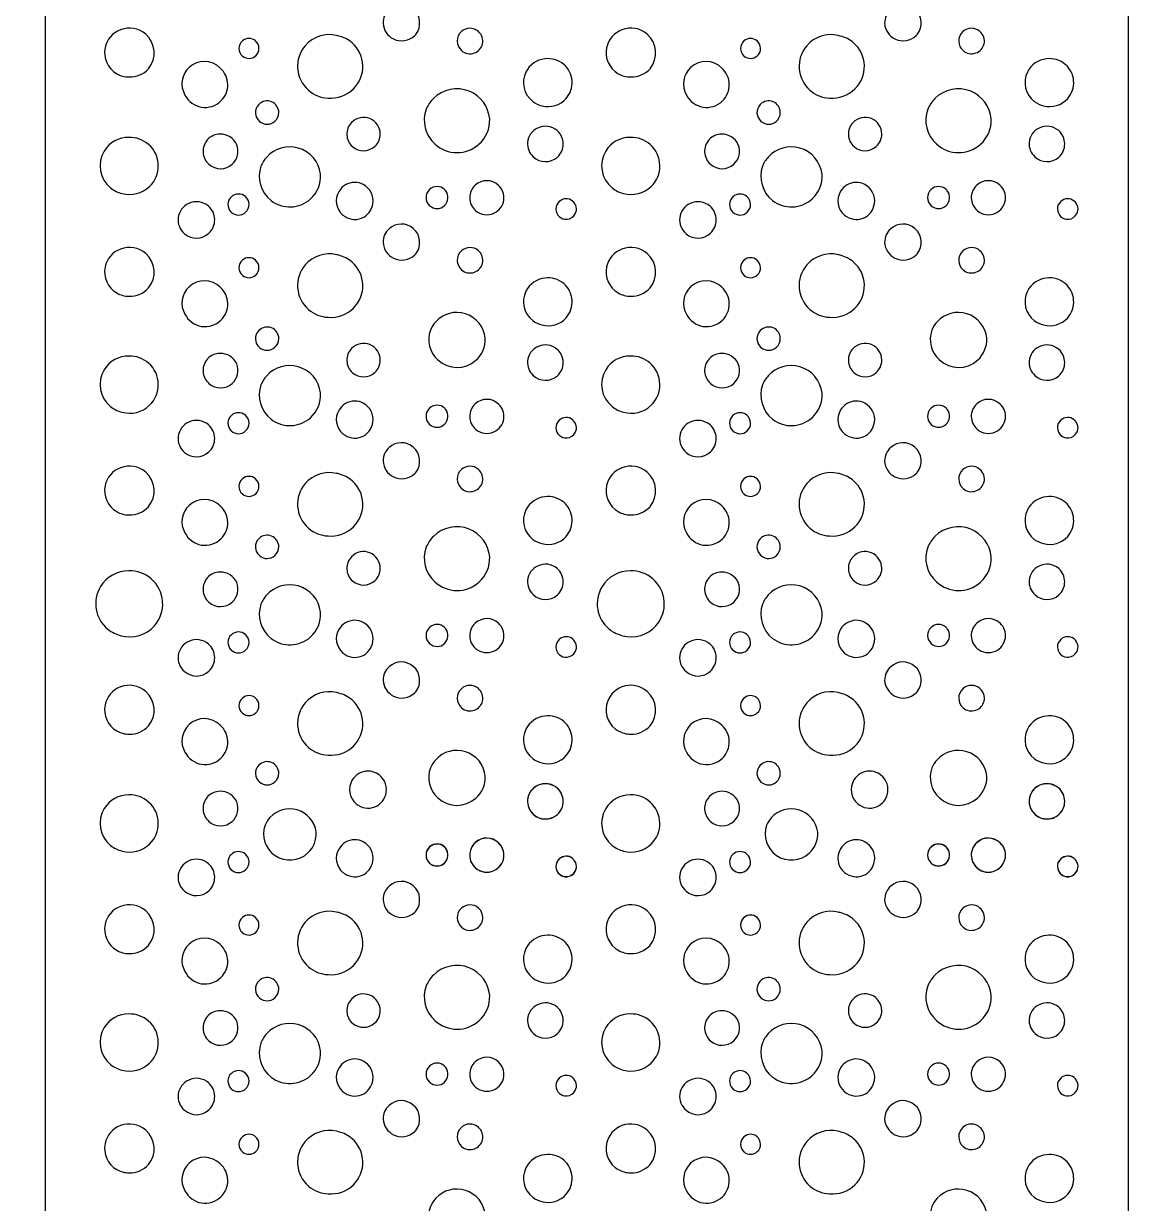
# Model space of a CAD drawing. Header units: millimetres. Extents: x -250 to 750, y -1000 to 1000.
# Drawn here: x 240 to 750, y -13 to 531 of the extents above; entities that cross this region are included whole.
import ezdxf

# ---------------------------------------------------------------- set-up
doc = ezdxf.new("R2010")
doc.units = ezdxf.units.MM
doc.layers.add('Image', color=70, linetype='Continuous')

msp = doc.modelspace()

# ---------------------------------------------------------------- linework, layer by layer
at = {"layer": 'Image'}
msp.add_line((250, 1000), (250, -1000), dxfattribs=at)
msp.add_lwpolyline([(250, 1000), (-250, 1000), (-250, -1000), (250, -1000), (750, -1000), (750, 1000)], close=True, dxfattribs=at)
for points in [[(421.02, 526.01, 0.405748), (419.89, 537.71, 0.3758), (408.75, 537.54, 0.214558), (405.96, 531.21, 0.27055), (410.73, 523.98, 0.316894), (420.54, 525.51, 0.018749), (420.99, 525.97, 0.004342)], [(652.54, 526.01, 0.405748), (651.41, 537.71, 0.3758), (640.27, 537.54, 0.214558), (637.48, 531.21, 0.27055), (642.25, 523.98, 0.316894), (652.06, 525.51, 0.018749), (652.5, 525.97, 0.004342)], [(297.67, 510.25, 0.405853), (296.39, 526.11, 0.279188), (284.69, 528.18, 0.258026), (277.61, 519.93, 0.32343), (283, 507.92, 0.132782), (288.7, 506.42, 0.219067), (297.64, 510.21, 0.002937)], [(449.95, 527.41, 0.382886), (442.07, 527.36, 0.448892), (442.16, 518.58, 0.274981), (448.1, 517.5, 0.258431), (451.86, 521.68, 0.280999)], [(529.19, 510.25, 0.405853), (527.91, 526.11, 0.279188), (516.21, 528.18, 0.258026), (509.13, 519.93, 0.32343), (514.52, 507.92, 0.132782), (520.21, 506.42, 0.219067), (529.16, 510.21, 0.002937)], [(681.47, 527.41, 0.382886), (673.59, 527.36, 0.448892), (673.68, 518.58, 0.274981), (679.62, 517.5, 0.258431), (683.38, 521.68, 0.280999)], [(341.08, 516.04, 0.375812), (347.18, 516.2, 0.447222), (347.08, 523.07, 0.375373), (340.99, 523.05, 0.452768), (341.02, 516.1, 0.005603)], [(392.26, 500.91, 0.438656), (391.61, 522.17, 0.120095), (385.49, 525.31, 0.014466), (384.52, 525.57, 0.28048), (370, 520.85, 0.411899), (371.48, 500.31, 0.170578), (380.53, 496.7, 0.213874)], [(572.6, 516.04, 0.375812), (578.7, 516.2, 0.447222), (578.6, 523.07, 0.375373), (572.51, 523.05, 0.452768), (572.54, 516.1, 0.005603)], [(623.78, 500.91, 0.438656), (623.13, 522.17, 0.120095), (617.01, 525.31, 0.014466), (616.04, 525.57, 0.28048), (601.52, 520.85, 0.411899), (603, 500.31, 0.170578), (612.05, 496.7, 0.213874)], [(330.8, 510.53, 0.404601), (316.39, 510.81, 0.350497), (314.5, 498.07, 0.505959), (331.12, 495.37, 0.432637)], [(480.63, 514.77, 0.258414), (471.88, 508.71, 0.358384), (475.05, 495.14, 0.107007), (479.27, 493.16, 0.28418), (490.44, 496.49, 0.421069), (489.34, 512.25, 0.213685)], [(562.31, 510.53, 0.404601), (547.91, 510.81, 0.350497), (546.02, 498.07, 0.505959), (562.64, 495.37, 0.432637)], [(712.15, 514.77, 0.258414), (703.39, 508.71, 0.358384), (706.57, 495.14, 0.107007), (710.79, 493.16, 0.28418), (721.96, 496.49, 0.421069), (720.86, 512.25, 0.213685)], [(429.86, 475.54, 0.387942), (450.19, 475.37, 0.222596), (455.16, 487.08, 0.281722), (445.7, 499.85, 0.302068), (429.15, 496.46, 0.097168), (425.9, 491.59, 0.311024)], [(661.37, 475.54, 0.387942), (681.71, 475.37, 0.222596), (686.68, 487.08, 0.281722), (677.22, 499.85, 0.302068), (660.67, 496.46, 0.097168), (657.42, 491.59, 0.311024)], [(357.81, 489.99, 0.303753), (354.47, 494.96, 0.30743), (348.53, 493.72, 0.429304), (348.87, 485.93, 0.379896), (356.04, 486, 0.212097)], [(589.32, 489.99, 0.303753), (585.99, 494.96, 0.30743), (580.05, 493.72, 0.429304), (580.39, 485.93, 0.379896), (587.55, 486, 0.212097)], [(404.65, 480.08, 0.303753), (399.87, 487.21, 0.30743), (391.37, 485.43, 0.429304), (391.85, 474.28, 0.379896), (402.11, 474.37, 0.212097)], [(636.17, 480.08, 0.303753), (631.39, 487.21, 0.30743), (622.88, 485.43, 0.429304), (623.36, 474.28, 0.379896), (633.63, 474.37, 0.212097)], [(324.93, 477.54, 0.417496), (325.56, 466.12, 0.381505), (336.32, 466.17, 0.315493), (338.4, 475.16, 0.301126), (330.7, 480.05, 0.197071), (324.96, 477.57, 0.002875)], [(475.23, 469.64, 0.393942), (486.4, 469.47, 0.448353), (486.31, 481.65, 0.303845), (477.26, 482.83, 0.268791), (472.67, 476.18, 0.229137)], [(556.45, 477.54, 0.417496), (557.08, 466.12, 0.381505), (567.84, 466.17, 0.315493), (569.92, 475.16, 0.301126), (562.22, 480.05, 0.197071), (556.47, 477.57, 0.002875)], [(706.75, 469.64, 0.393942), (717.92, 469.47, 0.448353), (717.83, 481.65, 0.303845), (708.78, 482.83, 0.268791), (704.19, 476.18, 0.229137)], [(288.56, 478.55, 0.263651), (277.23, 472.25, 0.375584), (280.17, 455.23, 0.113235), (285.46, 452.65, 0.264025), (298.13, 455.84, 0.439408), (297.73, 475.25, 0.189252), (288.63, 478.55, -0.000704)], [(377.07, 461.55, 0.301802), (366.8, 473.62, 0.285568), (352.23, 469.49, 0.088132), (349.56, 465.26, 0.321694), (354.21, 449.45, 0.364456), (372.45, 450.11, 0.22902), (377.08, 461.5, 0.002917)], [(520.08, 478.55, 0.263651), (508.75, 472.25, 0.375584), (511.69, 455.23, 0.113235), (516.98, 452.65, 0.264025), (529.65, 455.84, 0.439408), (529.24, 475.25, 0.189252), (520.15, 478.55, -0.000704)], [(608.59, 461.55, 0.301802), (598.32, 473.62, 0.285568), (583.75, 469.49, 0.088132), (581.08, 465.26, 0.321694), (585.73, 449.45, 0.364456), (603.97, 450.11, 0.22902), (608.6, 461.5, 0.002917)], [(392.71, 457.77, 0.255305), (385.6, 453.66, 0.371104), (387.44, 442.67, 0.272456), (396.03, 441.26, 0.266615), (401.28, 448, 0.314225), (396.83, 456.75, 0.1246), (392.73, 457.77, 0.001235)], [(459.22, 456.41, 0.394045), (448.47, 456.49, 0.448452), (448.65, 444.78, 0.293825), (457.1, 443.58, 0.263468), (461.68, 449.69, 0.244622)], [(624.23, 457.77, 0.255305), (617.12, 453.66, 0.371104), (618.96, 442.67, 0.272456), (627.55, 441.26, 0.266615), (632.79, 448, 0.314225), (628.35, 456.75, 0.1246), (624.25, 457.77, 0.001235)], [(690.74, 456.41, 0.394045), (679.99, 456.49, 0.448452), (680.17, 444.78, 0.293825), (688.61, 443.58, 0.263468), (693.2, 449.69, 0.244622)], [(335.88, 444.03, 0.392992), (342.5, 444, 0.447221), (342.39, 451.21, 0.381515), (335.91, 451.12, 0.421546), (335.73, 444.17, 0.011836)], [(434.32, 454.49, 0.392996), (427.38, 454.49, 0.441244), (427.45, 447, 0.387246), (434.31, 447.06, 0.38659), (434.87, 453.88, 0.042335)], [(567.4, 444.03, 0.392992), (574.02, 444, 0.447221), (573.91, 451.21, 0.381515), (567.43, 451.12, 0.421546), (567.25, 444.17, 0.011836)], [(665.84, 454.49, 0.392996), (658.9, 454.49, 0.441244), (658.97, 447, 0.387246), (665.83, 447.06, 0.38659), (666.39, 453.88, 0.042335)], [(314.3, 434.1, 0.382434), (325.55, 434.33, 0.442321), (325.39, 446.75, 0.299131), (316.22, 448.07, 0.263105), (311.37, 441.49, 0.254585)], [(490.86, 440.75, 0.255387), (494.66, 443.25, 0.359751), (493.45, 449.16, 0.370124), (487.26, 448.97, 0.447229), (487.34, 441.92, 0.196543), (490.84, 440.75, 0.001122)], [(545.82, 434.1, 0.382434), (557.07, 434.33, 0.442321), (556.91, 446.75, 0.299131), (547.74, 448.07, 0.263105), (542.89, 441.49, 0.254585)], [(722.38, 440.75, 0.255387), (726.18, 443.25, 0.359751), (724.97, 449.16, 0.370124), (718.78, 448.97, 0.447229), (718.85, 441.92, 0.196543), (722.36, 440.75, 0.001122)], [(421.02, 424.84, 0.405748), (419.89, 436.53, 0.3758), (408.75, 436.37, 0.214558), (405.96, 430.04, 0.27055), (410.73, 422.81, 0.316894), (420.54, 424.34, 0.018749), (420.99, 424.8, 0.004342)], [(652.54, 424.84, 0.405748), (651.41, 436.53, 0.3758), (640.27, 436.37, 0.214558), (637.48, 430.04, 0.27055), (642.25, 422.81, 0.316894), (652.06, 424.34, 0.018749), (652.5, 424.8, 0.004342)], [(297.67, 409.08, 0.405853), (296.39, 424.94, 0.279188), (284.69, 427, 0.258026), (277.61, 418.75, 0.32343), (283, 406.75, 0.132782), (288.7, 405.25, 0.219067), (297.64, 409.04, 0.002937)], [(392.26, 399.73, 0.438656), (391.61, 421, 0.120095), (385.49, 424.14, 0.014466), (384.52, 424.4, 0.28048), (370, 419.68, 0.411899), (371.48, 399.13, 0.170578), (380.53, 395.53, 0.213874)], [(449.95, 426.23, 0.382886), (442.07, 426.19, 0.448892), (442.16, 417.41, 0.274981), (448.1, 416.33, 0.258431), (451.86, 420.5, 0.280999)], [(529.19, 409.08, 0.405853), (527.91, 424.94, 0.279188), (516.21, 427, 0.258026), (509.13, 418.75, 0.32343), (514.52, 406.75, 0.132782), (520.21, 405.25, 0.219067), (529.16, 409.04, 0.002937)], [(623.78, 399.73, 0.438656), (623.13, 421, 0.120095), (617.01, 424.14, 0.014466), (616.04, 424.4, 0.28048), (601.52, 419.68, 0.411899), (603, 399.13, 0.170578), (612.05, 395.53, 0.213874)], [(681.47, 426.23, 0.382886), (673.59, 426.19, 0.448892), (673.68, 417.41, 0.274981), (679.62, 416.33, 0.258431), (683.38, 420.5, 0.280999)], [(341.08, 414.87, 0.375812), (347.18, 415.02, 0.447222), (347.08, 421.89, 0.375373), (340.99, 421.88, 0.452768), (341.02, 414.93, 0.005603)], [(572.6, 414.87, 0.375812), (578.7, 415.02, 0.447222), (578.6, 421.89, 0.375373), (572.51, 421.88, 0.452768), (572.54, 414.93, 0.005603)], [(330.8, 409.36, 0.404601), (316.39, 409.63, 0.350497), (314.5, 396.9, 0.505959), (331.12, 394.2, 0.432637)], [(480.63, 413.6, 0.258414), (471.88, 407.54, 0.358384), (475.05, 393.97, 0.107007), (479.27, 391.99, 0.28418), (490.44, 395.31, 0.421069), (489.34, 411.07, 0.213685)], [(562.31, 409.36, 0.404601), (547.91, 409.63, 0.350497), (546.02, 396.9, 0.505959), (562.64, 394.2, 0.432637)], [(712.15, 413.6, 0.258414), (703.39, 407.54, 0.358384), (706.57, 393.97, 0.107007), (710.79, 391.99, 0.28418), (721.96, 395.31, 0.421069), (720.86, 411.07, 0.213685)], [(431.25, 375.86, 0.388054), (448.83, 375.71, 0.221929), (453.12, 385.81, 0.301986), (443.93, 397.15, 0.291089), (430.23, 393.47, 0.086651), (427.8, 389.65, 0.309968), (431.21, 375.89, -0.00009)], [(662.77, 375.86, 0.388054), (680.34, 375.71, 0.221929), (684.64, 385.81, 0.301986), (675.45, 397.15, 0.291089), (661.75, 393.47, 0.086651), (659.31, 389.65, 0.309968), (662.73, 375.89, -0.00009)], [(357.81, 385.66, 0.303753), (354.47, 390.64, 0.30743), (348.53, 389.4, 0.429304), (348.87, 381.61, 0.379896), (356.04, 381.68, 0.212097)], [(589.32, 385.66, 0.303753), (585.99, 390.64, 0.30743), (580.05, 389.4, 0.429304), (580.39, 381.61, 0.379896), (587.55, 381.68, 0.212097)], [(404.65, 375.76, 0.303753), (399.87, 382.89, 0.30743), (391.37, 381.11, 0.429304), (391.85, 369.96, 0.379896), (402.11, 370.05, 0.212097)], [(475.23, 368.72, 0.393942), (486.4, 368.55, 0.448353), (486.31, 380.73, 0.303845), (477.26, 381.91, 0.268791), (472.67, 375.26, 0.229137)], [(636.17, 375.76, 0.303753), (631.39, 382.89, 0.30743), (622.88, 381.11, 0.429304), (623.36, 369.96, 0.379896), (633.63, 370.05, 0.212097)], [(706.75, 368.72, 0.393942), (717.92, 368.55, 0.448353), (717.83, 380.73, 0.303845), (708.78, 381.91, 0.268791), (704.19, 375.26, 0.229137)], [(288.56, 377.63, 0.263651), (277.23, 371.33, 0.375584), (280.17, 354.32, 0.113235), (285.46, 351.73, 0.264025), (298.13, 354.92, 0.439408), (297.73, 374.33, 0.189252), (288.63, 377.63, -0.000704)], [(324.93, 376.37, 0.417496), (325.56, 364.95, 0.381505), (336.32, 365, 0.315493), (338.4, 373.99, 0.301126), (330.7, 378.88, 0.197071), (324.96, 376.4, 0.002875)], [(520.08, 377.63, 0.263651), (508.75, 371.33, 0.375584), (511.69, 354.32, 0.113235), (516.98, 351.73, 0.264025), (529.65, 354.92, 0.439408), (529.24, 374.33, 0.189252), (520.15, 377.63, -0.000704)], [(556.45, 376.37, 0.417496), (557.08, 364.95, 0.381505), (567.84, 365, 0.315493), (569.92, 373.99, 0.301126), (562.22, 378.88, 0.197071), (556.47, 376.4, 0.002875)], [(377.07, 360.63, 0.301802), (366.8, 372.7, 0.285568), (352.23, 368.57, 0.088132), (349.56, 364.34, 0.321694), (354.21, 348.53, 0.364456), (372.45, 349.19, 0.22902), (377.08, 360.58, 0.002917)], [(608.59, 360.63, 0.301802), (598.32, 372.7, 0.285568), (583.75, 368.57, 0.088132), (581.08, 364.34, 0.321694), (585.73, 348.53, 0.364456), (603.97, 349.19, 0.22902), (608.6, 360.58, 0.002917)], [(392.71, 356.85, 0.255305), (385.6, 352.74, 0.371104), (387.44, 341.75, 0.272456), (396.03, 340.34, 0.266615), (401.28, 347.08, 0.314225), (396.83, 355.83, 0.1246), (392.73, 356.85, 0.001235)], [(434.32, 353.57, 0.392996), (427.38, 353.57, 0.441244), (427.45, 346.08, 0.387246), (434.31, 346.14, 0.38659), (434.87, 352.96, 0.042335)], [(459.22, 355.49, 0.394045), (448.47, 355.57, 0.448452), (448.65, 343.86, 0.293825), (457.1, 342.66, 0.263468), (461.68, 348.77, 0.244622)], [(624.23, 356.85, 0.255305), (617.12, 352.74, 0.371104), (618.96, 341.75, 0.272456), (627.55, 340.34, 0.266615), (632.79, 347.08, 0.314225), (628.35, 355.83, 0.1246), (624.25, 356.85, 0.001235)], [(665.84, 353.57, 0.392996), (658.9, 353.57, 0.441244), (658.97, 346.08, 0.387246), (665.83, 346.14, 0.38659), (666.39, 352.96, 0.042335)], [(690.74, 355.49, 0.394045), (679.99, 355.57, 0.448452), (680.17, 343.86, 0.293825), (688.61, 342.66, 0.263468), (693.2, 348.77, 0.244622)], [(335.88, 343.11, 0.392992), (342.5, 343.08, 0.447221), (342.39, 350.3, 0.381515), (335.91, 350.2, 0.421546), (335.73, 343.25, 0.011836)], [(490.86, 339.83, 0.255387), (494.66, 342.33, 0.359751), (493.45, 348.24, 0.370124), (487.26, 348.05, 0.447229), (487.34, 341, 0.196543), (490.84, 339.83, 0.001122)], [(567.4, 343.11, 0.392992), (574.02, 343.08, 0.447221), (573.91, 350.3, 0.381515), (567.43, 350.2, 0.421546), (567.25, 343.25, 0.011836)], [(722.38, 339.83, 0.255387), (726.18, 342.33, 0.359751), (724.97, 348.24, 0.370124), (718.78, 348.05, 0.447229), (718.85, 341, 0.196543), (722.36, 339.83, 0.001122)], [(314.3, 333.19, 0.382434), (325.55, 333.41, 0.442321), (325.39, 345.83, 0.299131), (316.22, 347.15, 0.263105), (311.37, 340.57, 0.254585)], [(545.82, 333.19, 0.382434), (557.07, 333.41, 0.442321), (556.91, 345.83, 0.299131), (547.74, 347.15, 0.263105), (542.89, 340.57, 0.254585)], [(421.02, 323.92, 0.405748), (419.89, 335.61, 0.3758), (408.75, 335.45, 0.214558), (405.96, 329.12, 0.27055), (410.73, 321.89, 0.316894), (420.54, 323.42, 0.018749), (420.99, 323.88, 0.004342)], [(652.54, 323.92, 0.405748), (651.41, 335.61, 0.3758), (640.27, 335.45, 0.214558), (637.48, 329.12, 0.27055), (642.25, 321.89, 0.316894), (652.06, 323.42, 0.018749), (652.5, 323.88, 0.004342)], [(297.67, 308.16, 0.405853), (296.39, 324.02, 0.279188), (284.69, 326.08, 0.258026), (277.61, 317.84, 0.32343), (283, 305.83, 0.132782), (288.7, 304.33, 0.219067), (297.64, 308.12, 0.002937)], [(449.95, 325.31, 0.382886), (442.07, 325.27, 0.448892), (442.16, 316.49, 0.274981), (448.1, 315.41, 0.258431), (451.86, 319.58, 0.280999)], [(529.19, 308.16, 0.405853), (527.91, 324.02, 0.279188), (516.21, 326.08, 0.258026), (509.13, 317.84, 0.32343), (514.52, 305.83, 0.132782), (520.21, 304.33, 0.219067), (529.16, 308.12, 0.002937)], [(681.47, 325.31, 0.382886), (673.59, 325.27, 0.448892), (673.68, 316.49, 0.274981), (679.62, 315.41, 0.258431), (683.38, 319.58, 0.280999)], [(341.08, 313.95, 0.375812), (347.18, 314.1, 0.447222), (347.08, 320.97, 0.375373), (340.99, 320.96, 0.452768), (341.02, 314.01, 0.005603)], [(392.26, 298.81, 0.438656), (391.61, 320.08, 0.120095), (385.49, 323.22, 0.014466), (384.52, 323.48, 0.28048), (370, 318.76, 0.411899), (371.48, 298.21, 0.170578), (380.53, 294.61, 0.213874)], [(572.6, 313.95, 0.375812), (578.7, 314.1, 0.447222), (578.6, 320.97, 0.375373), (572.51, 320.96, 0.452768), (572.54, 314.01, 0.005603)], [(623.78, 298.81, 0.438656), (623.13, 320.08, 0.120095), (617.01, 323.22, 0.014466), (616.04, 323.48, 0.28048), (601.52, 318.76, 0.411899), (603, 298.21, 0.170578), (612.05, 294.61, 0.213874)], [(330.8, 308.44, 0.404601), (316.39, 308.71, 0.350497), (314.5, 295.98, 0.505959), (331.12, 293.28, 0.432637)], [(480.63, 312.68, 0.258414), (471.88, 306.62, 0.358384), (475.05, 293.05, 0.107007), (479.27, 291.07, 0.28418), (490.44, 294.4, 0.421069), (489.34, 310.15, 0.213685)], [(562.31, 308.44, 0.404601), (547.91, 308.71, 0.350497), (546.02, 295.98, 0.505959), (562.64, 293.28, 0.432637)], [(712.15, 312.68, 0.258414), (703.39, 306.62, 0.358384), (706.57, 293.05, 0.107007), (710.79, 291.07, 0.28418), (721.96, 294.4, 0.421069), (720.86, 310.15, 0.213685)], [(357.81, 289.58, 0.303753), (354.47, 294.56, 0.30743), (348.53, 293.32, 0.429304), (348.87, 285.53, 0.379896), (356.04, 285.6, 0.212097)], [(429.86, 273.45, 0.387942), (450.19, 273.27, 0.222596), (455.16, 284.99, 0.281722), (445.7, 297.76, 0.302068), (429.15, 294.37, 0.097168), (425.9, 289.5, 0.311024)], [(589.32, 289.58, 0.303753), (585.99, 294.56, 0.30743), (580.05, 293.32, 0.429304), (580.39, 285.53, 0.379896), (587.55, 285.6, 0.212097)], [(661.37, 273.45, 0.387942), (681.71, 273.27, 0.222596), (686.68, 284.99, 0.281722), (677.22, 297.76, 0.302068), (660.67, 294.37, 0.097168), (657.42, 289.5, 0.311024)], [(404.65, 279.68, 0.303753), (399.87, 286.81, 0.30743), (391.37, 285.03, 0.429304), (391.85, 273.88, 0.379896), (402.11, 273.97, 0.212097)], [(636.17, 279.68, 0.303753), (631.39, 286.81, 0.30743), (622.88, 285.03, 0.429304), (623.36, 273.88, 0.379896), (633.63, 273.97, 0.212097)], [(288.57, 278.49, 0.263247), (275.5, 271.23, 0.374991), (278.84, 251.6, 0.114146), (284.99, 248.57, 0.284063), (300.38, 253.15, 0.420888), (298.88, 274.86, 0.184824)], [(324.93, 275.45, 0.417496), (325.56, 264.03, 0.381505), (336.32, 264.08, 0.315493), (338.4, 273.07, 0.301126), (330.7, 277.96, 0.197071), (324.96, 275.48, 0.002875)], [(475.23, 267.54, 0.393942), (486.4, 267.38, 0.448353), (486.31, 279.56, 0.303845), (477.26, 280.74, 0.268791), (472.67, 274.09, 0.229137)], [(520.09, 278.49, 0.263247), (507.01, 271.23, 0.374991), (510.36, 251.6, 0.114146), (516.51, 248.57, 0.284063), (531.9, 253.15, 0.420888), (530.4, 274.86, 0.184824)], [(556.45, 275.45, 0.417496), (557.08, 264.03, 0.381505), (567.84, 264.08, 0.315493), (569.92, 273.07, 0.301126), (562.22, 277.96, 0.197071), (556.47, 275.48, 0.002875)], [(706.75, 267.54, 0.393942), (717.92, 267.38, 0.448353), (717.83, 279.56, 0.303845), (708.78, 280.74, 0.268791), (704.19, 274.09, 0.229137)], [(377.07, 259.46, 0.301802), (366.8, 271.53, 0.285568), (352.23, 267.4, 0.088132), (349.56, 263.17, 0.321694), (354.21, 247.36, 0.364456), (372.45, 248.02, 0.22902), (377.08, 259.41, 0.002917)], [(608.59, 259.46, 0.301802), (598.32, 271.53, 0.285568), (583.75, 267.4, 0.088132), (581.08, 263.17, 0.321694), (585.73, 247.36, 0.364456), (603.97, 248.02, 0.22902), (608.6, 259.41, 0.002917)], [(459.22, 254.32, 0.394045), (448.47, 254.4, 0.448452), (448.65, 242.68, 0.293825), (457.1, 241.49, 0.263468), (461.68, 247.6, 0.244622)], [(690.74, 254.32, 0.394045), (679.99, 254.4, 0.448452), (680.17, 242.68, 0.293825), (688.61, 241.49, 0.263468), (693.2, 247.6, 0.244622)], [(392.71, 255.68, 0.255305), (385.6, 251.57, 0.371104), (387.44, 240.58, 0.272456), (396.03, 239.17, 0.266615), (401.28, 245.9, 0.314225), (396.83, 254.66, 0.1246), (392.73, 255.68, 0.001235)], [(434.32, 252.4, 0.392996), (427.38, 252.4, 0.441244), (427.45, 244.91, 0.387246), (434.31, 244.96, 0.38659), (434.87, 251.78, 0.042335)], [(624.23, 255.68, 0.255305), (617.12, 251.57, 0.371104), (618.96, 240.58, 0.272456), (627.55, 239.17, 0.266615), (632.79, 245.9, 0.314225), (628.35, 254.66, 0.1246), (624.25, 255.68, 0.001235)], [(665.84, 252.4, 0.392996), (658.9, 252.4, 0.441244), (658.97, 244.91, 0.387246), (665.83, 244.96, 0.38659), (666.39, 251.78, 0.042335)], [(314.3, 232.01, 0.382434), (325.55, 232.24, 0.442321), (325.39, 244.66, 0.299131), (316.22, 245.98, 0.263105), (311.37, 239.4, 0.254585)], [(335.88, 241.94, 0.392992), (342.5, 241.91, 0.447221), (342.39, 249.12, 0.381515), (335.91, 249.03, 0.421546), (335.73, 242.08, 0.011836)], [(490.86, 238.66, 0.255387), (494.66, 241.16, 0.359751), (493.45, 247.06, 0.370124), (487.26, 246.87, 0.447229), (487.34, 239.82, 0.196543), (490.84, 238.66, 0.001122)], [(545.82, 232.01, 0.382434), (557.07, 232.24, 0.442321), (556.91, 244.66, 0.299131), (547.74, 245.98, 0.263105), (542.89, 239.4, 0.254585)], [(567.4, 241.94, 0.392992), (574.02, 241.91, 0.447221), (573.91, 249.12, 0.381515), (567.43, 249.03, 0.421546), (567.25, 242.08, 0.011836)], [(722.38, 238.66, 0.255387), (726.18, 241.16, 0.359751), (724.97, 247.06, 0.370124), (718.78, 246.87, 0.447229), (718.85, 239.82, 0.196543), (722.36, 238.66, 0.001122)], [(421.02, 222.75, 0.405748), (419.89, 234.44, 0.3758), (408.75, 234.27, 0.214558), (405.96, 227.95, 0.27055), (410.73, 220.72, 0.316894), (420.54, 222.24, 0.018749), (420.99, 222.71, 0.004342)], [(652.54, 222.75, 0.405748), (651.41, 234.44, 0.3758), (640.27, 234.27, 0.214558), (637.48, 227.95, 0.27055), (642.25, 220.72, 0.316894), (652.06, 222.24, 0.018749), (652.5, 222.71, 0.004342)], [(297.67, 206.98, 0.405853), (296.39, 222.85, 0.279188), (284.69, 224.91, 0.258026), (277.61, 216.66, 0.32343), (283, 204.66, 0.132782), (288.7, 203.15, 0.219067), (297.64, 206.95, 0.002937)], [(449.95, 224.14, 0.382886), (442.07, 224.09, 0.448892), (442.16, 215.31, 0.274981), (448.1, 214.24, 0.258431), (451.86, 218.41, 0.280999)], [(529.19, 206.98, 0.405853), (527.91, 222.85, 0.279188), (516.21, 224.91, 0.258026), (509.13, 216.66, 0.32343), (514.52, 204.66, 0.132782), (520.21, 203.15, 0.219067), (529.16, 206.95, 0.002937)], [(681.47, 224.14, 0.382886), (673.59, 224.09, 0.448892), (673.68, 215.31, 0.274981), (679.62, 214.24, 0.258431), (683.38, 218.41, 0.280999)], [(341.08, 212.78, 0.375812), (347.18, 212.93, 0.447222), (347.08, 219.8, 0.375373), (340.99, 219.78, 0.452768), (341.02, 212.84, 0.005603)], [(392.26, 197.64, 0.438656), (391.61, 218.91, 0.120095), (385.49, 222.05, 0.014466), (384.52, 222.31, 0.28048), (370, 217.59, 0.411899), (371.48, 197.04, 0.170578), (380.53, 193.44, 0.213874)], [(572.6, 212.78, 0.375812), (578.7, 212.93, 0.447222), (578.6, 219.8, 0.375373), (572.51, 219.78, 0.452768), (572.54, 212.84, 0.005603)], [(623.78, 197.64, 0.438656), (623.13, 218.91, 0.120095), (617.01, 222.05, 0.014466), (616.04, 222.31, 0.28048), (601.52, 217.59, 0.411899), (603, 197.04, 0.170578), (612.05, 193.44, 0.213874)], [(330.8, 207.27, 0.404601), (316.39, 207.54, 0.350497), (314.5, 194.81, 0.505959), (331.12, 192.1, 0.432637)], [(480.63, 211.51, 0.258414), (471.88, 205.44, 0.358384), (475.05, 191.87, 0.107007), (479.27, 189.89, 0.28418), (490.44, 193.22, 0.421069), (489.34, 208.98, 0.213685)], [(562.31, 207.27, 0.404601), (547.91, 207.54, 0.350497), (546.02, 194.81, 0.505959), (562.64, 192.1, 0.432637)], [(712.15, 211.51, 0.258414), (703.39, 205.44, 0.358384), (706.57, 191.87, 0.107007), (710.79, 189.89, 0.28418), (721.96, 193.22, 0.421069), (720.86, 208.98, 0.213685)], [(431.25, 173.77, 0.388054), (448.83, 173.62, 0.221929), (453.12, 183.71, 0.301986), (443.93, 195.06, 0.291089), (430.23, 191.37, 0.086651), (427.8, 187.56, 0.309968), (431.21, 173.8, -0.00009)], [(662.77, 173.77, 0.388054), (680.34, 173.62, 0.221929), (684.64, 183.71, 0.301986), (675.45, 195.06, 0.291089), (661.75, 191.37, 0.086651), (659.31, 187.56, 0.309968), (662.73, 173.8, -0.00009)], [(357.81, 185.09, 0.303753), (354.47, 190.06, 0.30743), (348.53, 188.82, 0.429304), (348.87, 181.04, 0.379896), (356.04, 181.1, 0.212097)], [(398.84, 186.1, 0.255305), (391.73, 181.99, 0.371104), (393.57, 170.99, 0.272456), (402.16, 169.59, 0.266615), (407.4, 176.32, 0.314225), (402.96, 185.08, 0.1246), (398.86, 186.1, 0.001235)], [(589.32, 185.09, 0.303753), (585.99, 190.06, 0.30743), (580.05, 188.82, 0.429304), (580.39, 181.04, 0.379896), (587.55, 181.1, 0.212097)], [(630.35, 186.1, 0.255305), (623.25, 181.99, 0.371104), (625.08, 170.99, 0.272456), (633.68, 169.59, 0.266615), (638.92, 176.32, 0.314225), (634.48, 185.08, 0.1246), (630.38, 186.1, 0.001235)], [(475.23, 166.28, 0.393942), (486.4, 166.11, 0.448353), (486.31, 178.29, 0.303845), (477.26, 179.48, 0.268791), (472.67, 172.82, 0.229137)], [(475.23, 166.2, 0.393942), (486.4, 166.03, 0.448353), (486.31, 178.21, 0.303845), (477.26, 179.39, 0.268791), (472.67, 172.74, 0.229137)], [(706.75, 166.28, 0.393942), (717.92, 166.11, 0.448353), (717.83, 178.29, 0.303845), (708.78, 179.48, 0.268791), (704.19, 172.82, 0.229137)], [(706.75, 166.2, 0.393942), (717.92, 166.03, 0.448353), (717.83, 178.21, 0.303845), (708.78, 179.39, 0.268791), (704.19, 172.74, 0.229137)], [(288.56, 175.11, 0.263651), (277.23, 168.81, 0.375584), (280.17, 151.8, 0.113235), (285.46, 149.21, 0.264025), (298.13, 152.4, 0.439408), (297.73, 171.81, 0.189252), (288.63, 175.11, -0.000704)], [(324.93, 174.28, 0.417496), (325.56, 162.86, 0.381505), (336.32, 162.91, 0.315493), (338.4, 171.89, 0.301126), (330.7, 176.79, 0.197071), (324.96, 174.31, 0.002875)], [(520.08, 175.11, 0.263651), (508.75, 168.81, 0.375584), (511.69, 151.8, 0.113235), (516.98, 149.21, 0.264025), (529.65, 152.4, 0.439408), (529.24, 171.81, 0.189252), (520.15, 175.11, -0.000704)], [(556.45, 174.28, 0.417496), (557.08, 162.86, 0.381505), (567.84, 162.91, 0.315493), (569.92, 171.89, 0.301126), (562.22, 176.79, 0.197071), (556.47, 174.31, 0.002875)], [(375.04, 157.9, 0.301498), (366.22, 168.23, 0.285284), (353.74, 164.68, 0.087563), (351.47, 161.08, 0.337171), (356.07, 147.17, 0.353217), (371.28, 148.37, 0.222581)], [(606.56, 157.9, 0.301498), (597.74, 168.23, 0.285284), (585.26, 164.68, 0.087563), (582.98, 161.08, 0.337171), (587.59, 147.17, 0.353217), (602.8, 148.37, 0.222581)], [(392.71, 154.42, 0.255305), (385.6, 150.3, 0.371104), (387.44, 139.31, 0.272456), (396.03, 137.9, 0.266615), (401.28, 144.64, 0.314225), (396.83, 153.4, 0.1246), (392.73, 154.42, 0.001235)], [(434.32, 151.13, 0.392996), (427.38, 151.13, 0.441244), (427.45, 143.64, 0.387246), (434.31, 143.7, 0.38659), (434.87, 150.52, 0.042335)], [(459.22, 153.05, 0.394045), (448.47, 153.13, 0.448452), (448.65, 141.42, 0.293825), (457.1, 140.23, 0.263468), (461.68, 146.33, 0.244622)], [(459.22, 152.97, 0.394045), (448.47, 153.05, 0.448452), (448.65, 141.34, 0.293825), (457.1, 140.15, 0.263468), (461.68, 146.25, 0.244622)], [(624.23, 154.42, 0.255305), (617.12, 150.3, 0.371104), (618.96, 139.31, 0.272456), (627.55, 137.9, 0.266615), (632.79, 144.64, 0.314225), (628.35, 153.4, 0.1246), (624.25, 154.42, 0.001235)], [(665.84, 151.13, 0.392996), (658.9, 151.13, 0.441244), (658.97, 143.64, 0.387246), (665.83, 143.7, 0.38659), (666.39, 150.52, 0.042335)], [(690.74, 153.05, 0.394045), (679.99, 153.13, 0.448452), (680.17, 141.42, 0.293825), (688.61, 140.23, 0.263468), (693.2, 146.33, 0.244622)], [(690.74, 152.97, 0.394045), (679.99, 153.05, 0.448452), (680.17, 141.34, 0.293825), (688.61, 140.15, 0.263468), (693.2, 146.25, 0.244622)], [(335.88, 140.59, 0.392992), (342.5, 140.56, 0.447221), (342.39, 147.78, 0.381515), (335.91, 147.68, 0.421546), (335.73, 140.73, 0.011836)], [(434.32, 151.05, 0.392996), (427.38, 151.05, 0.441244), (427.45, 143.56, 0.387246), (434.31, 143.62, 0.38659), (434.87, 150.44, 0.042335)], [(567.4, 140.59, 0.392992), (574.02, 140.56, 0.447221), (573.91, 147.78, 0.381515), (567.43, 147.68, 0.421546), (567.25, 140.73, 0.011836)], [(665.84, 151.05, 0.392996), (658.9, 151.05, 0.441244), (658.97, 143.56, 0.387246), (665.83, 143.62, 0.38659), (666.39, 150.44, 0.042335)], [(314.3, 130.67, 0.382434), (325.55, 130.89, 0.442321), (325.39, 143.31, 0.299131), (316.22, 144.63, 0.263105), (311.37, 138.05, 0.254585)], [(490.86, 137.4, 0.255387), (494.66, 139.89, 0.359751), (493.45, 145.8, 0.370124), (487.26, 145.61, 0.447229), (487.34, 138.56, 0.196543), (490.84, 137.4, 0.001122)], [(490.86, 137.32, 0.255387), (494.66, 139.81, 0.359751), (493.45, 145.72, 0.370124), (487.26, 145.53, 0.447229), (487.34, 138.48, 0.196543), (490.84, 137.31, 0.001122)], [(545.82, 130.67, 0.382434), (557.07, 130.89, 0.442321), (556.91, 143.31, 0.299131), (547.74, 144.63, 0.263105), (542.89, 138.05, 0.254585)], [(722.38, 137.4, 0.255387), (726.18, 139.89, 0.359751), (724.97, 145.8, 0.370124), (718.78, 145.61, 0.447229), (718.85, 138.56, 0.196543), (722.36, 137.4, 0.001122)], [(722.38, 137.32, 0.255387), (726.18, 139.81, 0.359751), (724.97, 145.72, 0.370124), (718.78, 145.53, 0.447229), (718.85, 138.48, 0.196543), (722.36, 137.31, 0.001122)], [(421.02, 121.48, 0.405748), (419.89, 133.18, 0.3758), (408.75, 133.01, 0.214558), (405.96, 126.68, 0.27055), (410.73, 119.45, 0.316894), (420.54, 120.98, 0.018749), (420.99, 121.44, 0.004342)], [(652.54, 121.48, 0.405748), (651.41, 133.18, 0.3758), (640.27, 133.01, 0.214558), (637.48, 126.68, 0.27055), (642.25, 119.45, 0.316894), (652.06, 120.98, 0.018749), (652.5, 121.44, 0.004342)], [(297.67, 105.72, 0.405853), (296.39, 121.58, 0.279188), (284.69, 123.65, 0.258026), (277.61, 115.4, 0.32343), (283, 103.39, 0.132782), (288.7, 101.89, 0.219067), (297.64, 105.68, 0.002937)], [(392.26, 96.38, 0.438656), (391.61, 117.64, 0.120095), (385.49, 120.78, 0.014466), (384.52, 121.04, 0.28048), (370, 116.33, 0.411899), (371.48, 95.78, 0.170578), (380.53, 92.17, 0.213874)], [(449.95, 122.88, 0.382886), (442.07, 122.83, 0.448892), (442.16, 114.05, 0.274981), (448.1, 112.97, 0.258431), (451.86, 117.15, 0.280999)], [(529.19, 105.72, 0.405853), (527.91, 121.58, 0.279188), (516.21, 123.65, 0.258026), (509.13, 115.4, 0.32343), (514.52, 103.39, 0.132782), (520.21, 101.89, 0.219067), (529.16, 105.68, 0.002937)], [(623.78, 96.38, 0.438656), (623.13, 117.64, 0.120095), (617.01, 120.78, 0.014466), (616.04, 121.04, 0.28048), (601.52, 116.33, 0.411899), (603, 95.78, 0.170578), (612.05, 92.17, 0.213874)], [(681.47, 122.88, 0.382886), (673.59, 122.83, 0.448892), (673.68, 114.05, 0.274981), (679.62, 112.97, 0.258431), (683.38, 117.15, 0.280999)], [(341.08, 111.51, 0.375812), (347.18, 111.67, 0.447222), (347.08, 118.54, 0.375373), (340.99, 118.52, 0.452768), (341.02, 111.57, 0.005603)], [(572.6, 111.51, 0.375812), (578.7, 111.67, 0.447222), (578.6, 118.54, 0.375373), (572.51, 118.52, 0.452768), (572.54, 111.57, 0.005603)], [(330.8, 106, 0.404601), (316.39, 106.28, 0.350497), (314.5, 93.54, 0.505959), (331.12, 90.84, 0.432637)], [(480.63, 110.24, 0.258414), (471.88, 104.18, 0.358384), (475.05, 90.61, 0.107007), (479.27, 88.63, 0.28418), (490.44, 91.96, 0.421069), (489.34, 107.72, 0.213685)], [(562.31, 106, 0.404601), (547.91, 106.28, 0.350497), (546.02, 93.54, 0.505959), (562.64, 90.84, 0.432637)], [(712.15, 110.24, 0.258414), (703.39, 104.18, 0.358384), (706.57, 90.61, 0.107007), (710.79, 88.63, 0.28418), (721.96, 91.96, 0.421069), (720.86, 107.72, 0.213685)], [(429.86, 71.01, 0.387942), (450.19, 70.84, 0.222596), (455.16, 82.55, 0.281722), (445.7, 95.32, 0.302068), (429.15, 91.93, 0.097168), (425.9, 87.06, 0.311024)], [(661.37, 71.01, 0.387942), (681.71, 70.84, 0.222596), (686.68, 82.55, 0.281722), (677.22, 95.32, 0.302068), (660.67, 91.93, 0.097168), (657.42, 87.06, 0.311024)], [(357.81, 85.46, 0.303753), (354.47, 90.43, 0.30743), (348.53, 89.19, 0.429304), (348.87, 81.41, 0.379896), (356.04, 81.47, 0.212097)], [(589.32, 85.46, 0.303753), (585.99, 90.43, 0.30743), (580.05, 89.19, 0.429304), (580.39, 81.41, 0.379896), (587.55, 81.47, 0.212097)], [(404.65, 75.56, 0.303753), (399.87, 82.68, 0.30743), (391.37, 80.9, 0.429304), (391.85, 69.75, 0.379896), (402.11, 69.85, 0.212097)], [(636.17, 75.56, 0.303753), (631.39, 82.68, 0.30743), (622.88, 80.9, 0.429304), (623.36, 69.75, 0.379896), (633.63, 69.85, 0.212097)], [(475.23, 65.11, 0.393942), (486.4, 64.94, 0.448353), (486.31, 77.12, 0.303845), (477.26, 78.3, 0.268791), (472.67, 71.65, 0.229137)], [(706.75, 65.11, 0.393942), (717.92, 64.94, 0.448353), (717.83, 77.12, 0.303845), (708.78, 78.3, 0.268791), (704.19, 71.65, 0.229137)], [(288.56, 74.02, 0.263651), (277.23, 67.72, 0.375584), (280.17, 50.71, 0.113235), (285.46, 48.12, 0.264025), (298.13, 51.31, 0.439408), (297.73, 70.72, 0.189252), (288.63, 74.02, -0.000704)], [(324.93, 73.01, 0.417496), (325.56, 61.59, 0.381505), (336.32, 61.64, 0.315493), (338.4, 70.63, 0.301126), (330.7, 75.52, 0.197071), (324.96, 73.04, 0.002875)], [(520.08, 74.02, 0.263651), (508.75, 67.72, 0.375584), (511.69, 50.71, 0.113235), (516.98, 48.12, 0.264025), (529.65, 51.31, 0.439408), (529.24, 70.72, 0.189252), (520.15, 74.02, -0.000704)], [(556.45, 73.01, 0.417496), (557.08, 61.59, 0.381505), (567.84, 61.64, 0.315493), (569.92, 70.63, 0.301126), (562.22, 75.52, 0.197071), (556.47, 73.04, 0.002875)], [(377.07, 57.02, 0.301802), (366.8, 69.09, 0.285568), (352.23, 64.96, 0.088132), (349.56, 60.73, 0.321694), (354.21, 44.92, 0.364456), (372.45, 45.58, 0.22902), (377.08, 56.97, 0.002917)], [(608.59, 57.02, 0.301802), (598.32, 69.09, 0.285568), (583.75, 64.96, 0.088132), (581.08, 60.73, 0.321694), (585.73, 44.92, 0.364456), (603.97, 45.58, 0.22902), (608.6, 56.97, 0.002917)], [(392.71, 53.24, 0.255305), (385.6, 49.13, 0.371104), (387.44, 38.14, 0.272456), (396.03, 36.73, 0.266615), (401.28, 43.47, 0.314225), (396.83, 52.22, 0.1246), (392.73, 53.24, 0.001235)], [(434.32, 49.96, 0.392996), (427.38, 49.96, 0.441244), (427.45, 42.47, 0.387246), (434.31, 42.53, 0.38659), (434.87, 49.35, 0.042335)], [(459.22, 51.88, 0.394045), (448.47, 51.96, 0.448452), (448.65, 40.25, 0.293825), (457.1, 39.05, 0.263468), (461.68, 45.16, 0.244622)], [(624.23, 53.24, 0.255305), (617.12, 49.13, 0.371104), (618.96, 38.14, 0.272456), (627.55, 36.73, 0.266615), (632.79, 43.47, 0.314225), (628.35, 52.22, 0.1246), (624.25, 53.24, 0.001235)], [(665.84, 49.96, 0.392996), (658.9, 49.96, 0.441244), (658.97, 42.47, 0.387246), (665.83, 42.53, 0.38659), (666.39, 49.35, 0.042335)], [(690.74, 51.88, 0.394045), (679.99, 51.96, 0.448452), (680.17, 40.25, 0.293825), (688.61, 39.05, 0.263468), (693.2, 45.16, 0.244622)], [(314.3, 29.58, 0.382434), (325.55, 29.8, 0.442321), (325.39, 42.22, 0.299131), (316.22, 43.54, 0.263105), (311.37, 36.96, 0.254585)], [(335.88, 39.5, 0.392992), (342.5, 39.47, 0.447221), (342.39, 46.69, 0.381515), (335.91, 46.59, 0.421546), (335.73, 39.64, 0.011836)], [(490.86, 36.22, 0.255387), (494.66, 38.72, 0.359751), (493.45, 44.63, 0.370124), (487.26, 44.44, 0.447229), (487.34, 37.39, 0.196543), (490.84, 36.22, 0.001122)], [(545.82, 29.58, 0.382434), (557.07, 29.8, 0.442321), (556.91, 42.22, 0.299131), (547.74, 43.54, 0.263105), (542.89, 36.96, 0.254585)], [(567.4, 39.5, 0.392992), (574.02, 39.47, 0.447221), (573.91, 46.69, 0.381515), (567.43, 46.59, 0.421546), (567.25, 39.64, 0.011836)], [(722.38, 36.22, 0.255387), (726.18, 38.72, 0.359751), (724.97, 44.63, 0.370124), (718.78, 44.44, 0.447229), (718.85, 37.39, 0.196543), (722.36, 36.22, 0.001122)], [(421.02, 20.31, 0.405748), (419.89, 32, 0.3758), (408.75, 31.84, 0.214558), (405.96, 25.51, 0.27055), (410.73, 18.28, 0.316894), (420.54, 19.81, 0.018749), (420.99, 20.27, 0.004342)], [(652.54, 20.31, 0.405748), (651.41, 32, 0.3758), (640.27, 31.84, 0.214558), (637.48, 25.51, 0.27055), (642.25, 18.28, 0.316894), (652.06, 19.81, 0.018749), (652.5, 20.27, 0.004342)], [(297.67, 4.55, 0.405853), (296.39, 20.41, 0.279188), (284.69, 22.47, 0.258026), (277.61, 14.23, 0.32343), (283, 2.22, 0.132782), (288.7, 0.72, 0.219067), (297.64, 4.51, 0.002937)], [(449.95, 21.7, 0.382886), (442.07, 21.66, 0.448892), (442.16, 12.88, 0.274981), (448.1, 11.8, 0.258431), (451.86, 15.97, 0.280999)], [(529.19, 4.55, 0.405853), (527.91, 20.41, 0.279188), (516.21, 22.47, 0.258026), (509.13, 14.23, 0.32343), (514.52, 2.22, 0.132782), (520.21, 0.72, 0.219067), (529.16, 4.51, 0.002937)], [(681.47, 21.7, 0.382886), (673.59, 21.66, 0.448892), (673.68, 12.88, 0.274981), (679.62, 11.8, 0.258431), (683.38, 15.97, 0.280999)], [(341.08, 10.34, 0.375812), (347.18, 10.49, 0.447222), (347.08, 17.36, 0.375373), (340.99, 17.35, 0.452768), (341.02, 10.4, 0.005603)], [(392.26, -4.8, 0.438656), (391.61, 16.47, 0.120095), (385.49, 19.61, 0.014466), (384.52, 19.87, 0.28048), (370, 15.15, 0.411899), (371.48, -5.4, 0.170578), (380.53, -9, 0.213874)], [(572.6, 10.34, 0.375812), (578.7, 10.49, 0.447222), (578.6, 17.36, 0.375373), (572.51, 17.35, 0.452768), (572.54, 10.4, 0.005603)], [(623.78, -4.8, 0.438656), (623.13, 16.47, 0.120095), (617.01, 19.61, 0.014466), (616.04, 19.87, 0.28048), (601.52, 15.15, 0.411899), (603, -5.4, 0.170578), (612.05, -9, 0.213874)], [(330.8, 4.83, 0.404601), (316.39, 5.11, 0.350497), (314.5, -7.63, 0.505959), (331.12, -10.33, 0.432637)], [(480.63, 9.07, 0.258414), (471.88, 3.01, 0.358384), (475.05, -10.56, 0.107007), (479.27, -12.54, 0.28418), (490.44, -9.21, 0.421069), (489.34, 6.54, 0.213685)], [(562.31, 4.83, 0.404601), (547.91, 5.11, 0.350497), (546.02, -7.63, 0.505959), (562.64, -10.33, 0.432637)], [(712.15, 9.07, 0.258414), (703.39, 3.01, 0.358384), (706.57, -10.56, 0.107007), (710.79, -12.54, 0.28418), (721.96, -9.21, 0.421069), (720.86, 6.54, 0.213685)], [(431.25, -28.67, 0.388054), (448.83, -28.82, 0.221929), (453.12, -18.72, 0.301986), (443.93, -7.38, 0.291089), (430.23, -11.06, 0.086651), (427.8, -14.88, 0.309968), (431.21, -28.64, -0.00009)], [(662.77, -28.67, 0.388054), (680.34, -28.82, 0.221929), (684.64, -18.72, 0.301986), (675.45, -7.38, 0.291089), (661.75, -11.06, 0.086651), (659.31, -14.88, 0.309968), (662.73, -28.64, -0.00009)]]:
    msp.add_lwpolyline(points, format="xyb", close=True, dxfattribs=at)

doc.saveas('drawing.dxf')
